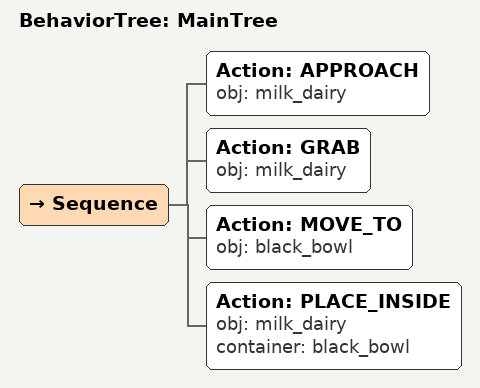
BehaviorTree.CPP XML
<root main_tree_to_execute="MainTree">
  <BehaviorTree ID="MainTree">
    <Sequence>
      <!-- Approach milk_dairy -->
      <Action ID="APPROACH" obj="milk_dairy" />
      <!-- Grab milk_dairy -->
      <Action ID="GRAB" obj="milk_dairy" />
      <!-- Move to black_bowl -->
      <Action ID="MOVE_TO" obj="black_bowl" />
      <!-- Place milk_dairy inside black_bowl -->
      <Action ID="PLACE_INSIDE" obj="milk_dairy" container="black_bowl" />
    </Sequence>
  </BehaviorTree>
</root>
